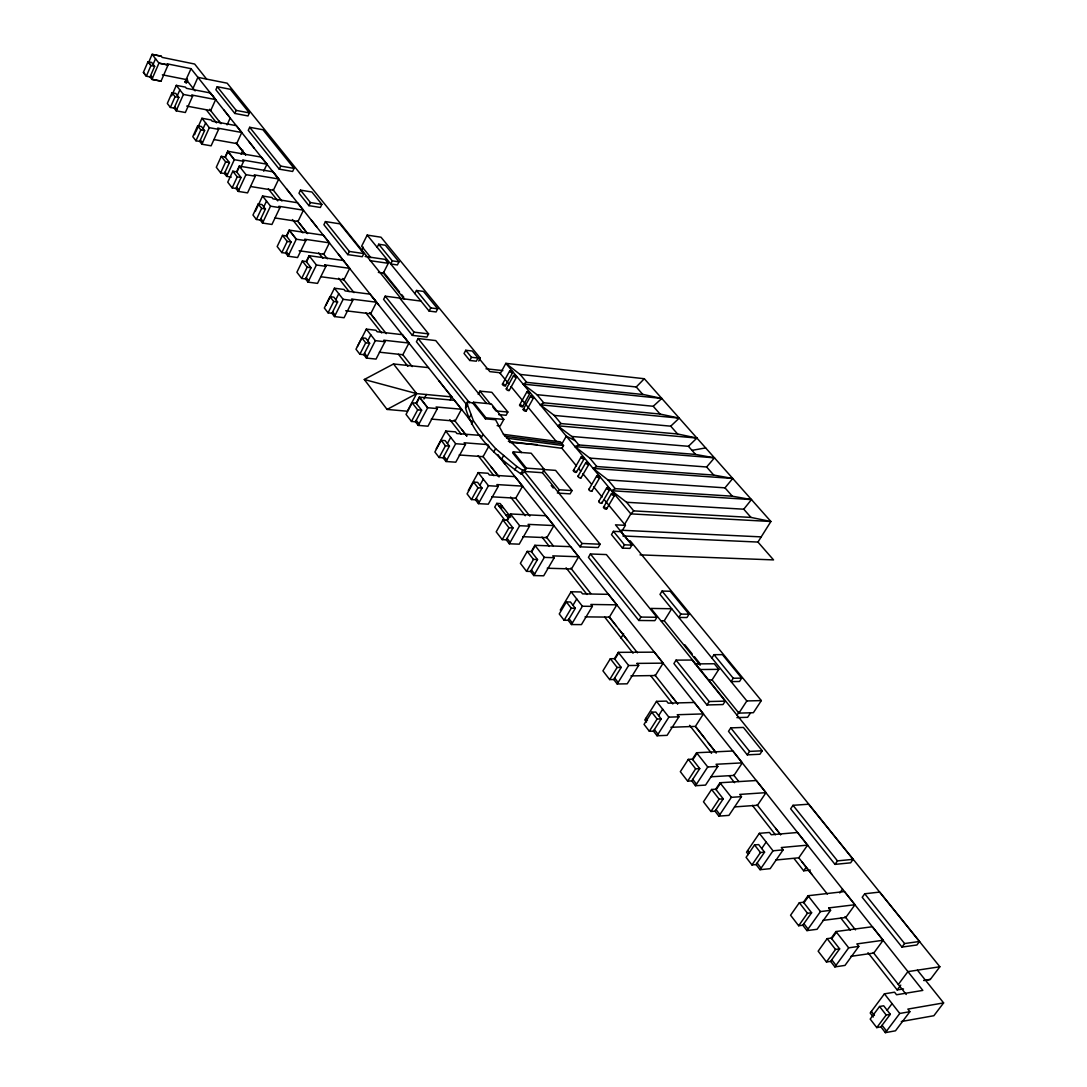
<?xml version="1.0" encoding="UTF-8"?>
<svg xmlns="http://www.w3.org/2000/svg" width="1087" height="1087" viewBox="0 0 1087 1087"><rect width="100%" height="100%" fill="white"/><g stroke="black" fill="none" stroke-linecap="round" stroke-linejoin="round"><path stroke-width="1.5" d="M521.149 472.994L580.064 546.829L598.149 547.549L600.119 544.22L582.034 543.473L524.437 471.459L542.399 472.696L544.274 469.394L526.312 468.13L523.785 472.628L520.782 473.823C497.452 457.287 473.715 436.566 465.589 408.101L467.437 404.677L467.668 401.483L472.927 403.263L485.413 418.848L495.536 419.731L503.498 434.352L521.624 452.559M465.589 408.101L465.82 404.894L467.668 401.483M150.047 76.932L146.337 76.199L143.402 72.367L147.995 61.728L151.704 62.475L154.653 66.293L150.047 76.932L151.908 79.365L161.039 81.158L168.064 64.975L167.167 63.834L191.04 68.685L471.187 421.43M148.919 61.769L152.112 54.35L161.216 56.198L162.14 57.38L194.655 64.038L206.612 79.106L227.169 83.183L400.913 298.463L420.968 301.099M153.118 64.296L155.523 58.739M174.097 108.129L178.839 97.395L175.768 93.441L172.031 92.735L167.316 103.469L170.374 107.436L174.097 108.129L176.176 110.82L185.361 112.504L192.603 96.199L191.652 95.004L215.647 99.596L210.701 110.575L186.733 106.091M171.678 95.833L176.298 85.357L185.456 87.123L186.407 88.319L210.362 92.952L215.647 99.596M170.374 107.436L175.102 96.689L172.031 92.735M177.371 95.507L179.844 89.895M187.698 80.18L186.57 82.734L185.524 82.517L185.035 81.892L191.04 68.685M185.524 82.517L187.222 78.699M176.176 110.82L183.418 94.447L176.298 85.357M195.13 90.9L193.065 88.278L197.902 77.354L206.612 79.106M199.723 141.419L204.601 130.589L201.421 126.5L197.657 125.82L192.793 136.663L195.959 140.766L199.723 141.419L201.869 144.204L211.109 145.821L218.582 129.353L217.604 128.117L241.776 132.492L236.681 143.579L214.139 139.584M194.559 134.747L195.171 133.388M195.85 131.88L201.951 118.266L211.191 119.978L212.169 121.214L236.314 125.644L241.776 132.492M217.237 86.715L215.878 89.732L234.806 113.442L247.999 115.942L249.385 112.912L230.362 89.297L217.237 86.715L236.192 110.398L249.385 112.912M195.959 140.766L200.837 129.91L197.657 125.82M203.079 128.633L205.633 122.967M201.869 144.204L209.315 127.682L201.951 118.266M227.088 124.856L230.227 117.953M234.806 113.442L236.192 110.398M224.425 173.499L229.439 162.561L225.091 156.976L221.3 156.324L216.299 167.262L220.634 172.874L224.425 173.499L226.639 176.366L231.286 177.14M225.091 156.976L227.699 151.27L261.342 157.112L266.994 164.191L263.693 171.175M225.335 157.302L227.957 151.596M220.634 172.874L225.648 161.922L221.3 156.324M226.639 176.366L234.303 159.694L227.726 151.27L234.303 159.694L243.665 161.297L242.618 160.006L266.994 164.191M249.684 127.288L248.271 130.345L279.264 169.164L292.62 171.461L294.088 168.39L262.932 129.733L249.684 127.288L280.718 166.08L294.088 168.39M235.947 188.486L241.042 177.507L236.613 171.841L232.822 171.202L227.754 182.181L232.156 187.874L235.947 188.486L238.202 191.394L247.551 192.888L255.323 176.216L254.29 174.912L278.748 179.002L273.408 190.225L250.635 186.516M241.069 154.177L242.877 150.278M236.613 171.841L239.262 166.107L273.014 171.814L278.748 179.002M236.871 172.167L239.52 166.433M240.838 167.33L243.624 161.297M232.156 187.874L237.238 176.882L232.822 171.202M238.202 191.394L245.961 174.667L239.262 166.107M260.214 220.05L265.432 208.989L261.994 204.573L258.176 203.976L252.972 215.036L256.383 219.465L260.214 220.05L262.524 223.052L271.94 224.465L279.93 207.658L278.87 206.299L303.436 210.171L298.001 221.49L275.079 217.984M255.296 211.449L262.551 196.013L271.954 197.508L273 198.853L297.539 202.766L303.436 210.171M279.264 169.164L280.718 166.08M256.383 219.465L261.614 208.391L258.176 203.976M263.788 206.87L266.519 201.081M262.524 223.052L270.514 206.177L262.551 196.013M300.474 190.116L298.979 193.214L308.912 205.647L320.366 207.481L321.874 204.383L311.915 192.005L300.474 190.116L310.406 202.535L321.874 204.383M285.691 253.135L291.071 241.98L286.37 235.947L282.511 235.376L277.171 246.532L281.846 252.592L285.691 253.135L288.082 256.233L297.553 257.551L305.773 240.607M286.37 235.947L289.169 230.104L323.355 235.2L329.443 242.849L304.673 239.222L305.8 240.607L296.289 239.222L289.169 230.104L296.33 239.222M286.642 236.3L289.441 230.458M281.846 252.592L287.213 241.423L282.511 235.376M308.912 205.647L310.406 202.535M288.082 256.233L296.289 239.222M305.556 278.951L311.045 267.728L306.235 261.546L302.363 261.002L296.9 272.239L301.683 278.449L305.556 278.951L308.015 282.131L317.526 283.381L325.923 266.315L324.836 264.902M325.448 221.585L323.912 224.724L347.772 254.616L362.284 256.709L363.846 253.57L339.878 223.84L325.448 221.585L349.348 251.45L363.846 253.57M306.235 261.546L309.088 255.676L343.438 260.513L349.674 268.34L343.927 279.821L320.747 276.723M306.507 261.899L309.374 256.029M301.683 278.449L307.173 267.198L302.363 261.002M308.015 282.131L316.399 265.011L309.088 255.676M329.402 242.836L323.804 254.249L299.088 250.744M478.756 361.02L480.209 358.071L381.007 237.211L367.189 235.091L361.631 246.233L370.884 257.687M347.772 254.616L349.348 251.45M331.956 313.301L337.609 301.982L333.858 297.172L329.959 296.669L324.334 308.001L328.07 312.839L331.956 313.301L334.483 316.575L344.063 317.73L352.704 300.528L351.549 299.061L376.537 302.227L370.653 313.803L345.68 310.76M325.883 305.433L334.429 288.218L343.995 289.468L345.136 290.922L370.096 294.156L376.537 302.227M328.07 312.839L333.709 301.493L329.959 296.669M335.815 299.672L338.764 293.748M361.373 251.083L363.33 247.157M334.483 316.575L343.125 299.319L334.429 288.218M377.162 247.333L378.711 244.235L385.382 245.241L398.983 261.831L397.407 264.929L390.722 263.978L392.298 260.866L378.711 244.235M404.513 299.305L383.317 273.082L388.276 263.299L385.07 259.358L365.15 256.478M363.778 354.675L369.621 343.247L365.721 338.234L361.808 337.799L355.992 349.226L359.865 354.253L363.778 354.675L366.414 358.071L376.048 359.09L384.988 341.726L383.779 340.204L408.943 343.044L402.856 354.729L412.204 366.604M357.474 346.495L366.319 329.116L375.939 330.244L377.135 331.752L402.258 334.66L408.943 343.044M385.219 296.18L383.602 299.373L412.326 335.367L426.906 337.079L428.577 333.886L399.717 298.083L385.219 296.18L413.998 332.146L428.577 333.886M359.865 354.253L365.708 342.799L361.808 337.799M367.759 340.842L370.816 334.864M366.414 358.071L375.341 340.652L366.319 329.116M414.867 293.599L416.484 290.474L423.441 291.411L437.721 308.817L436.077 311.955L429.093 311.059L367.189 235.091M412.326 335.367L413.998 332.146M429.093 311.059L430.737 307.92L416.484 290.474M486.365 403.263L435.765 340.584L418.115 338.519L416.43 341.739L466.676 404.717M393.521 363.982L416.634 393.603L407.326 411.226L387.081 409.432L364.294 379.499L393.521 363.982L428.468 367.623M415.451 421.797L421.607 410.207L416.131 403.155L412.163 402.801L406.049 414.392L411.484 421.457L415.451 421.797L418.237 425.397L427.979 426.199L437.395 408.59M416.131 403.155L419.337 397.095L454.475 400.356L461.567 409.255L436.132 406.973L437.436 408.603L427.653 407.734L419.337 397.095L427.694 407.734L418.237 425.397M416.443 403.576L419.664 397.502M411.484 421.457L417.653 409.853L412.163 402.801M423.984 398.997L426.362 394.513M465.752 350.272L464.054 353.452L469.774 360.476L476.323 361.197L478.022 358.031L472.288 351.019L465.752 350.272L471.486 357.297L478.022 358.031M469.774 360.476L471.486 357.297M450.14 399.853L451.73 396.904L438.958 380.844M469.217 417.938L471.079 414.487M436.2 448.836L445.779 431.077L455.562 431.865L456.866 433.523L480.767 435.439M443.102 457.79L449.447 446.118L445.167 440.629L441.186 440.33L434.882 452.002L439.121 457.505L443.102 457.79L445.983 461.513L455.779 462.192L465.467 444.461L464.149 442.776L488.077 444.61M461.527 409.242L455.127 421.104L431.308 419.079M439.121 457.505L445.453 445.819L449.447 446.118M447.396 443.496L450.711 437.382M472.927 403.263L473.484 402.244L491.31 403.929L503.825 419.405L500.224 425.927L497.126 425.656M478.198 394.377L479.951 391.143L491.813 392.312L507.86 412.041L506.08 415.275L498.648 414.595M445.983 461.513L455.67 443.713L465.467 444.461M471.486 424.093L473.361 420.655L467.437 404.677M500.305 373.534L505.849 363.357L644.319 378.724L770.9 521.502L757.952 542.06L622.892 535.959M502.452 384.119L509.708 370.857M485.413 418.848L485.971 417.816L503.825 419.405M505.401 385.722L512.67 372.461M506.297 388.806L513.58 375.531M481.242 437.898L483.131 434.447L473.361 420.655M509.26 390.41L516.542 377.135M488.933 446.064L483.076 456.676L459.162 454.964M468.307 490.509L478.198 472.614L488.036 473.253L489.381 474.978L515.007 476.636L522.575 486.134L515.781 498.172L491.732 496.813M475.467 499.789L482.003 488.022L477.587 482.343L473.579 482.098L467.07 493.865L471.459 499.572L475.467 499.789L478.443 503.648L488.294 504.178L498.294 486.31L496.922 484.571L522.575 486.134M519.6 405.003L526.978 391.687M493.688 452.083L495.604 448.618L483.131 434.447M522.575 406.606L529.953 393.304A1.698 0.693 29 0 0 528.364 391.673A1.698 0.693 29 0 0 527.195 392.366A1.698 0.693 29 0 0 529.831 393.426M471.459 499.572L477.995 487.791L482.003 488.022M479.883 485.305L483.307 479.15M523.214 409.419L530.619 396.076M526.203 411.022L533.608 397.706M478.443 503.648L488.443 485.712L498.294 486.31M544.274 469.394L531.203 453.238L513.281 451.866L512.697 452.912L525.728 469.176L522.725 470.358L520.782 473.823M514.817 469.937L516.76 466.472L495.604 448.618M510.781 517.195L500.169 503.566L496.827 503.376L494.734 507.126L504.803 520.116M506.243 539.804L512.982 527.942L506.922 520.157L502.901 519.966L496.202 531.828L502.221 539.641L506.243 539.804L509.327 543.785L519.219 544.166L529.532 526.162L528.119 524.369L553.908 525.564L546.87 537.671L522.725 536.679M506.922 520.157L510.428 513.961L546.082 515.741L553.908 525.564M507.276 520.619L510.795 514.409M502.221 539.641L508.961 527.766L512.982 527.942M503.498 434.352L560.457 441.865L563.528 445.575L561.979 448.292L508.363 441.363M501.746 458.891L503.702 455.453M509.327 543.785L519.64 525.714L529.559 526.162M557.373 493.09L559.261 489.789L572.034 490.59L570.145 493.865L558.963 493.185M573.379 470.494L581.151 457.002M530.605 571.449L537.508 559.533L531.285 551.544L527.249 551.394L520.388 563.324L526.556 571.341L530.605 571.449L533.771 575.553L543.69 575.811L554.248 557.713L552.794 555.865L578.678 556.748L571.463 568.922L547.237 568.229M576.436 472.152L584.222 458.66M531.285 551.544L534.872 545.307L570.648 546.666L578.678 556.748M531.638 552.006L535.239 545.769M578.012 476.147L585.811 462.641M526.556 571.341L533.459 559.411L537.508 559.533M581.083 477.804L588.896 464.298M533.771 575.553L544.315 557.386L554.275 557.713M588.882 489.367L596.763 475.834M591.967 491.039L599.847 477.506M598.76 501.406L606.709 487.832M601.858 503.077L609.821 489.503M580.064 546.829L582.034 543.473M603.53 507.208L611.519 493.62M606.628 508.893L614.631 495.305M590.431 553.976L588.447 557.346L638.816 620.473L654.863 620.636L656.942 617.267L606.397 554.574L590.431 553.976L640.895 617.076L656.942 617.267M560.267 610.038L571.083 591.763L581.042 591.967L582.537 593.855L608.475 594.344L616.818 604.834L609.386 617.117L585.051 616.886M568.175 620.283L575.322 608.272L570.444 601.994L566.381 601.94L559.261 613.951L564.112 620.256L568.175 620.283L571.463 624.549L581.436 624.617L592.374 606.369L590.866 604.454L616.818 604.834M613.435 531.326L611.478 534.614L622.471 548.106L629.93 548.405L631.9 545.117L620.881 531.679L613.435 531.326L624.454 544.818L631.9 545.117M572.985 605.269L576.721 598.978M564.112 620.256L571.273 608.217L575.322 608.272M624.59 524.355L630.827 513.879L633.735 510.89L750.995 517.426L770.9 521.502L630.827 513.879L505.849 363.357L520.211 374.553M621.519 531.856L625.405 525.334L604.277 499.694M571.463 624.549L582.401 606.233L592.374 606.369M622.471 548.106L624.454 544.818M620.976 638.11L623.625 633.775M610.35 658.722L602.932 670.842L609.671 679.592L613.747 679.524L617.199 683.995L627.226 683.818L638.626 665.407L637.091 663.396L663.152 663.152L654.374 652.159L618.313 652.349L614.427 658.681L610.35 658.722L617.131 667.445L621.207 667.404L613.747 679.524M614.821 659.198L618.707 652.852M638.816 620.473L640.895 617.076M689.022 614.209L680.856 614.101L678.791 617.443L686.943 617.538L689.022 614.209L670.19 591.246L662.051 591.07L659.999 594.385L746.837 700.938L761.335 700.599L753.386 712.705L738.888 713.126L712.053 679.918L708.846 679.959M609.671 679.592L617.131 667.445M617.199 683.995L628.612 665.516L638.667 665.407L637.05 663.396M661.059 620.731L664.252 620.759L671.698 608.747L650.936 608.421L939.861 966.764L930.35 979.414L923.746 980.501M663.124 663.152L655.366 675.53L630.922 675.897M676.06 660.135L673.913 663.559L706.958 704.96L723.004 704.553L725.206 701.142L692.066 660.04L676.06 660.135L709.172 701.523L725.206 701.142M670.869 727.285L695.395 726.388L703.425 713.901L694.321 702.474L668.179 703.167L666.548 701.101L656.507 701.36L644.808 719.934L646.48 722.094M653.436 731.103L661.181 718.901L655.841 712.053L651.752 712.175L644.047 724.39L649.347 731.266L653.436 731.103L657.037 735.763L667.092 735.356L678.913 716.822L677.269 714.73L703.425 713.901M658.627 715.626L662.676 709.227M649.347 731.266L657.091 719.037L661.181 718.901M657.037 735.763L668.872 717.148L678.913 716.822M711.876 658.043L714.01 654.687L722.434 654.646L741.687 678.125L739.513 681.481L731.089 681.617L733.263 678.247L741.687 678.125M712.053 679.918L718.833 669.347L714.295 663.763L695.069 663.912M706.958 704.96L709.172 701.523M688.302 759.378L680.34 771.675L687.636 781.132L691.74 780.887L699.743 768.604L692.405 759.174L688.302 759.378L695.639 768.822L699.743 768.604M692.405 759.174L696.577 752.747L732.883 750.995L742.339 762.87L716.088 764.27L717.828 766.444L705.545 785.099L695.463 785.724L691.74 780.887M692.827 759.718L696.998 753.291M687.636 781.132L695.639 768.822M736.864 715.382L739.106 711.958M738.888 713.126L746.837 700.938M730.763 727.882L728.507 731.334L747.272 754.854L759.949 754.242L762.232 750.804L743.413 727.434L730.763 727.882L749.568 751.389L762.232 750.804M695.463 785.724L707.719 766.987L717.828 766.444M750.601 712.746L747.611 717.298L736.904 717.624M711.605 789.475L703.479 801.798L710.939 811.486L715.042 811.187L723.222 798.85L715.708 789.203L711.605 789.475L719.118 799.135L723.222 798.85M715.708 789.203L719.974 782.749L756.321 780.52L765.995 792.654L757.476 805.263L734.499 806.921M716.143 789.773L720.409 783.319M747.272 754.854L749.568 751.389M742.299 762.87L733.983 775.425L711.047 776.77M710.939 811.486L719.118 799.135M715.042 811.187L718.86 816.133L731.374 797.328L741.497 796.649L739.717 794.42L765.995 792.654M741.456 796.649L728.956 815.372L718.86 816.133M775.778 860.034L798.782 857.792L807.573 845.129L797.518 832.493L771.254 834.748L769.447 832.465L759.351 833.321L746.538 852.194L748.372 854.586M754.541 844.939L746.103 857.358L751.959 864.953L756.076 864.545L764.555 852.154L758.658 844.572L754.541 844.939L760.438 852.534L764.555 852.154M761.729 848.526L766.158 842.031M751.959 864.953L760.438 852.534M793.021 805.318L790.643 808.81L835.006 864.382L850.632 862.833L853.091 859.355L808.619 804.217L793.021 805.318L837.479 860.877L853.091 859.355M756.076 864.545L760.044 869.695L773.02 850.795L783.116 849.857L781.295 847.534L807.573 845.129M783.116 849.857L770.167 868.676L760.044 869.695M794.23 858.784L803.66 870.796L806.146 867.236M799.325 902.74L790.562 915.227L798.66 925.744L802.79 925.227L811.609 912.754L803.442 902.251L799.325 902.74L807.492 913.257L811.609 912.754M803.442 902.251L808.035 895.729L844.477 891.557L854.98 904.737L845.795 917.482L822.777 920.404M803.918 902.862L808.511 896.34M835.006 864.382L837.479 860.877M798.66 925.744L807.492 913.257M802.79 925.227L806.934 930.608L820.44 911.585L830.59 910.335L828.688 907.917L854.98 904.737M839.789 892.943L842.507 889.125L497.52 454.611L504.952 463.932M827.139 938.652L818.158 951.179L826.473 961.981L830.604 961.384L839.64 948.869L831.256 938.095L827.139 938.652L835.509 949.44L839.64 948.869M831.256 938.095L835.957 931.545L872.372 926.735L883.147 940.255L873.785 953.041L850.754 956.37M831.745 938.733L836.447 932.17M864.736 893.772L862.208 897.291L901.979 947.076L916.925 944.983L919.52 941.478L879.682 892.074L864.736 893.772L904.588 943.543L919.52 941.478M826.473 961.981L835.509 949.44M830.604 961.384L834.87 966.9L848.689 947.823L858.798 946.397L856.855 943.924L883.147 940.255M858.798 946.397L844.993 965.405L834.87 966.9M901.979 947.076L904.588 943.543M842.507 889.125L922.836 990.406L896.558 994.754L894.533 992.186L884.424 993.844L870.198 1013.002L873.296 1017.011M879.573 1006.48L870.198 1019.076L876.774 1027.609L880.891 1026.862L890.321 1014.293L883.69 1005.788L879.573 1006.48L886.19 1015.013L890.321 1014.293M906.245 994.483L898.338 984.455L907.89 971.629L939.861 966.764M867.997 952.701L897.183 989.931L900.77 985.121M887.141 1010.217L892.074 1003.627M876.774 1027.609L886.19 1015.013M880.891 1026.862L885.361 1032.65L899.764 1013.464L909.873 1011.698L907.835 1009.103L943.611 1002.907L917.414 970.161M909.873 1011.698L895.484 1030.802L885.361 1032.65M943.611 1002.907L933.869 1015.72L901.313 1021.522M626.56 502.276L743.766 509.205L751.47 499.599L732.325 496.202L615.215 488.647L611.587 490.713L626.56 502.276L633.735 510.89M607.946 479.91L724.988 487.846L732.747 478.47L713.738 475.073L596.804 466.54L593.067 468.402L607.946 479.91L615.215 488.647M589.765 458.089L706.632 466.989L714.458 457.844L695.585 454.434L578.827 444.95L574.982 446.621L589.765 458.089L596.804 466.54M644.319 378.724L636.248 386.986L520.102 374.417L526.733 382.379L642.852 394.499L636.14 386.85M571.762 436.458L688.424 446.309L696.916 438.061L677.581 433.971L561.028 423.577L557.672 425.778L571.762 436.458L578.827 444.95M554.248 415.424L670.72 426.172L679.253 418.128L660.054 414.052L543.717 402.774L540.253 404.799L554.248 415.424L561.028 423.577M526.624 382.244L523.051 384.078L536.964 394.676L653.219 406.28L661.793 398.44L642.743 394.364M387.081 409.432L416.634 393.603L451.757 396.904M691.998 450.358L705.653 447.912M923.923 980.42L930.35 979.414M897.183 989.931L903.501 988.939M806.934 930.608L817.071 929.29L830.55 910.349L828.647 907.93M803.66 870.796L810.358 870.103M699.593 669.538L718.833 669.347M640.026 554.873L773.536 559.9L757.952 542.06M621.098 530.225L761.213 536.883M625.405 525.334L615.5 524.844L628.531 540.728L630.188 540.81L761.335 700.599M505.686 514.762L509.029 514.939M498.892 506.026L502.221 506.202M499.993 507.439L503.335 507.629M611.587 490.713L751.47 499.599M593.067 468.402L732.747 478.47M574.982 446.621L714.458 457.844M509.749 442.423L537.331 444.624M417.653 409.853L421.607 410.207M557.672 425.778L696.916 438.061M507.86 412.041L495.971 410.954L492.778 406.986M540.253 404.799L679.253 418.128M523.051 384.078L661.793 398.44M379.39 352.188L402.856 354.729M485.998 368.792L502.846 370.613M375.341 340.652L384.988 341.726M365.708 342.799L369.621 343.247M480.209 358.071L478.593 357.895L489.857 371.632L499.599 372.678L508.893 383.956M333.709 301.493L337.609 301.982M343.125 299.319L352.704 300.528M430.737 307.92L437.721 308.817M505.034 436.254L561.993 443.713L566.286 436.159L575.295 440.697M506.556 438.143L563.528 445.575M307.173 267.198L311.045 267.728M316.399 265.011L325.951 266.329L324.796 264.902L349.674 268.34M378.344 272.375L383.317 273.082M287.213 241.423L291.071 241.98M392.298 260.866L398.983 261.831M370.001 260.663L388.276 263.299M270.514 206.177L279.93 207.658M261.614 208.391L265.432 208.989M237.238 176.882L241.042 177.507M245.961 174.667L255.35 176.23M225.648 161.922L229.439 162.561M200.837 129.91L204.601 130.589M209.315 127.682L218.582 129.353M183.418 94.447L192.603 96.199M175.102 96.689L178.839 97.395M161.012 81.131L151.908 79.365L158.947 63.141L152.112 54.35L161.229 56.225M185.035 81.892L186.57 82.734M162.384 74.813L186.244 79.568L193.065 88.278M154.653 66.293L150.944 65.546L147.981 61.728L150.944 65.546L146.337 76.199L143.389 72.367M364.294 379.499L416.634 393.603M516.76 466.472L522.725 470.358M653.219 406.28L660.054 414.052M670.72 426.172L677.581 433.971M688.424 446.309L695.585 454.434M706.632 466.989L713.738 475.073M724.988 487.846L732.325 496.202M743.766 509.205L750.995 517.426M536.964 394.676L543.717 402.774M511.039 386.551L556.123 441.268M561.49 447.776L576.463 465.943M578.597 468.538L580.743 471.133M582.877 473.728L591.437 484.123M593.584 486.718L602.13 497.099M662.051 591.07L680.856 614.101M714.01 654.687L733.263 678.247M572.034 490.59L555.593 470.372L542.848 469.475L559.261 489.789M479.951 391.143L490.631 404.35M383.548 272.171L399.513 291.914M401.633 294.536L403.766 297.172M684.796 644.781L692.256 654.007M694.389 656.643L699.702 663.219M664.252 620.759L700.15 665.19M542.399 472.696L600.119 544.22M551.218 485.468L553.269 488.009M473.484 402.244L485.971 417.816M513.281 451.866L526.312 468.13M418.115 338.519L469.611 402.897M468.198 417.653L471.255 421.511M372.27 296.833L378.67 304.917M402.611 335.041L409.242 343.424M311.072 219.751L317.01 227.265M338.342 254.1L344.484 261.858M248.801 141.351L254.304 148.308M272.416 171.053L278.082 178.214M286.547 188.866L292.321 196.149M209.9 92.327L215.144 98.944M223.895 109.95L229.235 116.689M490.876 466.568L498.254 475.916M209.628 109.271L221.028 123.701M609.168 616.886L616.478 626.153M619.006 629.373L627.457 640.066M670.747 695.136L677.663 703.9M705.001 738.603L695.884 727.04L716.306 752.992L708.099 742.598M775.615 828.348L780.534 834.585M801.812 861.651L811.921 874.437M845.02 916.572L855.483 929.888M873.255 952.511L898.338 984.455M236.083 142.818L245.662 154.993M272.783 189.451L281.886 201.013M297.362 220.688L307.241 233.229M323.219 253.543L327.364 258.801M342.853 278.476L354.009 292.648M369.825 312.757L386.279 333.668M454.271 420.058L466.758 435.928M482.818 456.323L499.055 476.948M515.455 497.792L529.845 516.08M546.217 536.869L553.324 545.905M570.838 568.161L590.771 593.488M609.304 617.036L637.458 652.811M654.917 675L677.581 703.792M733.711 775.099L738.766 781.526M757.123 804.856L780.656 834.748M798.782 857.792L827.329 894.071M206.217 109.746L216.544 122.872M268.34 188.866L277.783 200.878M292.471 219.547L302.96 232.89M318.695 252.904L322.893 258.23M338.628 278.245L349.117 291.588M365.911 312.934L381.646 332.935M398.426 354.28L407.87 366.292M449.828 419.65L461.364 434.324M478.158 455.67L493.851 475.698M461.744 429.514L466.812 435.982M370.056 313.029L375.925 320.502M299.36 223.175L305.216 230.661M305.379 230.838L307.553 233.61M218.908 120.97L220.675 123.225M236.599 143.443L242.021 150.359M243.678 152.465L245.499 154.789M840.903 918.148L850.279 930.105M510.605 497.044L525.252 515.741M542.005 537.087L549.329 546.435M566.069 567.794L587.007 594.494M604.793 617.185L633.055 653.219M650.841 675.91L672.826 703.941M689.566 725.301L711.55 753.332M729.35 776.023L734.581 782.694M752.367 805.385L775.398 834.762M445.779 431.077L455.67 443.713M478.198 472.614L488.443 485.712M510.428 513.961L519.668 525.714M534.872 545.307L544.356 557.386M571.083 591.763L582.401 606.233M618.313 652.349L628.653 665.516M656.507 701.36L668.872 717.148M696.577 752.747L707.759 766.987M719.974 782.749L731.402 797.328M759.351 833.321L773.02 850.795M808.035 895.729L820.468 911.572M835.957 931.545L848.689 947.823M884.424 993.844L899.764 1013.464M496.827 503.376L508.322 518.159M614.427 658.681L621.207 667.404M441.186 440.33L445.453 445.819M473.579 482.098L477.995 487.791M502.901 519.966L508.961 527.766M527.249 551.394L533.459 559.411M566.381 601.94L571.273 608.217M651.752 712.175L657.091 719.037M174.694 106.784L176.773 109.461M200.334 140.06L202.481 142.845M225.05 172.126L227.265 174.993M236.586 187.113L238.841 190.021M260.866 218.664L263.19 221.653M286.37 251.736L288.762 254.834M306.249 277.552L308.694 280.718M332.663 311.887L335.204 315.162M364.512 353.234L367.148 356.631M416.226 420.329L419.011 423.944M443.904 456.323L446.784 460.046M476.283 498.308L479.272 502.18M507.085 538.31L510.183 542.304M531.461 569.955L534.641 574.058M569.072 618.775L572.373 623.041M614.685 678.003L618.136 682.473M645.773 718.398L647.444 720.559M654.415 729.581L658.002 734.228M692.745 779.338L696.482 784.175M716.075 809.638L719.893 814.584M747.598 850.645L749.432 853.023M757.136 862.996L761.117 868.146M803.891 923.651L808.049 929.032M831.745 959.807L836.012 965.338M871.366 1011.426L874.464 1015.435M882.073 1025.286L886.544 1031.074M150.617 75.601L152.479 78.019M606.084 507.833A1.766 0.774 30.5 0 1 605.989 509.164A1.766 0.774 30.5 0 1 603.611 507.697A1.766 0.774 30.5 0 1 604.929 507.126M601.587 502.316A1.766 0.761 30.4 0 1 601.22 503.349A1.766 0.761 30.4 0 1 599.019 502.167A1.766 0.761 30.4 0 1 599.399 501.134M591.885 490.563A1.753 0.761 30.2 0 1 591.083 491.27A1.753 0.761 30.2 0 1 589.072 490.033A1.753 0.761 30.2 0 1 589.521 489.109M581.015 477.342A1.739 0.747 30 0 1 580.2 478.022A1.739 0.747 30 0 1 578.202 476.785A1.739 0.747 30 0 1 578.664 475.889M575.92 471.133A1.739 0.747 29.9 0 1 575.906 472.41A1.739 0.747 29.9 0 1 573.556 471.147A1.739 0.747 29.9 0 1 574.384 470.304M525.714 410.071A1.698 0.707 29.1 0 1 525.551 411.239A1.698 0.707 29.1 0 1 523.268 409.84A1.698 0.707 29.1 0 1 524.613 409.391M522.358 405.927A1.698 0.707 29 0 1 521.57 406.755A1.698 0.707 29 0 1 519.572 405.193A1.698 0.707 29 0 1 521.393 405.166M509.042 389.73A1.685 0.693 28.8 0 1 508.607 390.613A1.685 0.693 28.8 0 1 506.515 389.472A1.685 0.693 28.8 0 1 506.95 388.602M504.939 384.784A1.671 0.693 28.7 0 1 504.748 385.912A1.671 0.693 28.7 0 1 502.493 384.54A1.671 0.693 28.7 0 1 503.852 384.119M168.064 64.975L158.947 63.141L168.077 65.003M611.791 494.395A1.78 0.761 30.5 0 0 614.508 495.468A1.78 0.761 30.5 0 0 612.919 493.552A1.78 0.761 30.5 0 0 611.791 494.395M606.981 488.593A1.766 0.761 30.4 0 0 609.698 489.666A1.766 0.761 30.4 0 0 608.109 487.75A1.766 0.761 30.4 0 0 606.981 488.593M597.021 476.582A1.766 0.747 30.2 0 0 599.725 477.655A1.766 0.747 30.2 0 0 598.163 475.766A1.766 0.747 30.2 0 0 597.021 476.582M586.083 463.375A1.753 0.734 30 0 0 588.774 464.448A1.753 0.734 30 0 0 587.211 462.573A1.753 0.734 30 0 0 586.083 463.375M581.409 457.736A1.753 0.734 29.9 0 0 584.099 458.809A1.753 0.734 29.9 0 0 582.55 456.948A1.753 0.734 29.9 0 0 581.409 457.736M530.85 396.769A1.698 0.693 29.1 0 0 533.486 397.842A1.698 0.693 29.1 0 0 532.019 396.076A1.698 0.693 29.1 0 0 530.85 396.769M513.798 376.197A1.685 0.679 28.8 0 0 516.42 377.271A1.685 0.679 28.8 0 0 514.98 375.531A1.685 0.679 28.8 0 0 513.798 376.197M509.925 371.523A1.685 0.679 28.8 0 0 512.534 372.596A1.685 0.679 28.8 0 0 511.107 370.871A1.685 0.679 28.8 0 0 509.925 371.523"/></g></svg>
